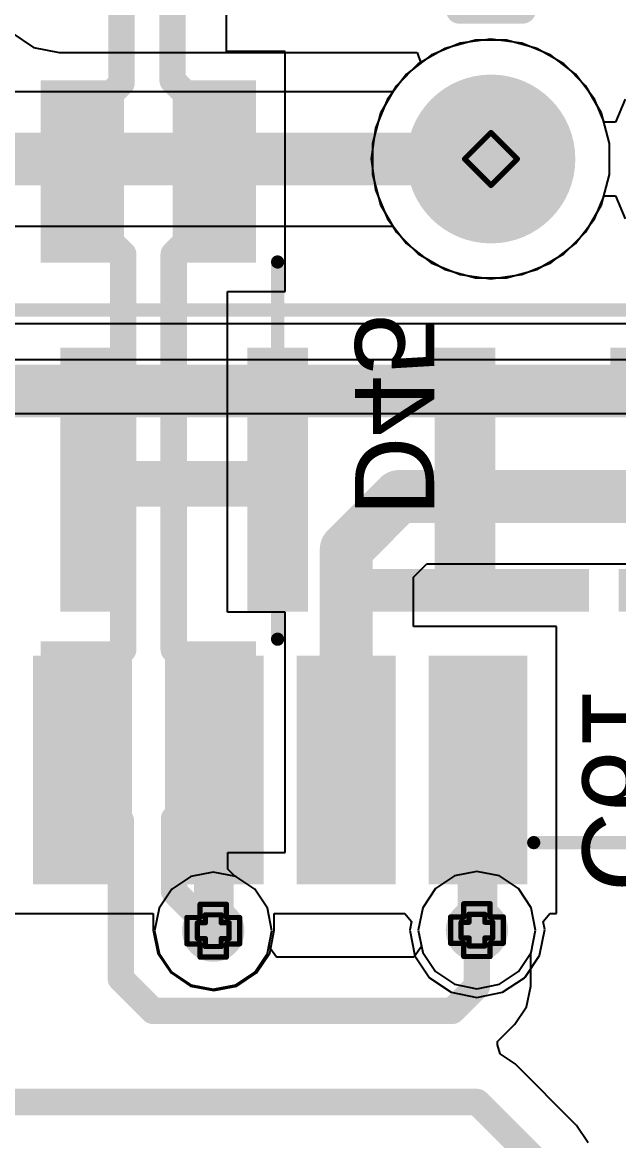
# Model space of a CAD drawing. Header units: inches. Extents: x 0 to 198, y 0 to 199.
# Drawn here: x 3.7226 to 3.9487, y 3.8758 to 4.2997 of the extents above; entities that cross this region are included whole.
import ezdxf

# ---------------------------------------------------------------- set-up
doc = ezdxf.new("R2010")
doc.units = ezdxf.units.IN
doc.header["$MEASUREMENT"] = 0
for name, color, linetype in [('Bottom Layer', 5, 'Continuous'), ('Bottom Overlay', 54, 'Continuous'), ('Bottom Paste', 16, 'Continuous'), ('Bottom Solder', 6, 'Continuous'), ('Drill Drawing', 1, 'Continuous'), ('Layer 1', 16, 'Continuous'), ('Layer 2', 76, 'Continuous'), ('Multi-Layer', 9, 'Continuous'), ('Pad Holes', 156, 'Continuous'), ('Top Layer', 1, 'Continuous'), ('Top Overlay', 2, 'Continuous'), ('Top Paste', 8, 'Continuous'), ('Top Solder', 216, 'Continuous'), ('Via Holes', 16, 'Continuous')]:
    doc.layers.add(name, color=color, linetype=linetype)
doc.styles.add('Arial', font='', dxfattribs={"height": 0.2})
doc.styles.add('Arial Black_Bold', font='', dxfattribs={"height": 0.2})
doc.styles.get('Arial').set_extended_font_data('Arial')
doc.styles.get('Arial Black_Bold').set_extended_font_data('Arial Black', bold=True)

# ---------------------------------------------------------------- blocks, each defined once
blk = doc.blocks.new('R_RJ45R08P_C000_25')
at = {"layer": 'Bottom Layer'}
h = blk.add_hatch(color=5, dxfattribs=at)
edge = h.paths.add_edge_path()
edge.add_arc((-0.17992, 0.17973), 0.03, 0, 360)
at = {"layer": 'Bottom Solder'}
h = blk.add_hatch(color=6, dxfattribs=at)
edge = h.paths.add_edge_path()
edge.add_arc((-0.17992, 0.17973), 0.032, 0, 360)
at = {"layer": 'Layer 1'}
h = blk.add_hatch(color=16, dxfattribs=at)
edge = h.paths.add_edge_path()
edge.add_arc((-0.17992, 0.17973), 0.03, 0, 360)
at = {"layer": 'Layer 2'}
h = blk.add_hatch(color=76, dxfattribs=at)
edge = h.paths.add_edge_path()
edge.add_arc((-0.17992, 0.17973), 0.03, 0, 360)
at = {"layer": 'Multi-Layer'}
h = blk.add_hatch(color=9, dxfattribs=at)
edge = h.paths.add_edge_path()
edge.add_arc((-0.17992, 0.17973), 0.03, 0, 360)
at = {"layer": 'Pad Holes'}
h = blk.add_hatch(color=7, dxfattribs=at)
edge = h.paths.add_edge_path()
edge.add_arc((-0.17992, 0.17973), 0.018, 0, 360)
at = {"layer": 'Top Layer'}
h = blk.add_hatch(color=1, dxfattribs=at)
edge = h.paths.add_edge_path()
edge.add_arc((-0.17992, 0.17973), 0.03, 0, 360)
at = {"layer": 'Top Solder'}
h = blk.add_hatch(color=216, dxfattribs=at)
edge = h.paths.add_edge_path()
edge.add_arc((-0.17992, 0.17973), 0.032, 0, 360)
at = {"layer": 'Top Overlay'}
for points in [[(0.325, 0.237, 0.005, 0.005, 0), (-0.32508, 0.237, 0.005, 0.005, 0)], [(-0.16792, 0.12344, 0.01, 0.01, 0), (-0.19192, 0.12344, 0.01, 0.01, 0)]]:
    blk.add_lwpolyline(points, format="xyseb", dxfattribs=at)
for points in [[(-0.19442, 0.12344, 0.005, 0.005, 1), (-0.18942, 0.12344, 0.005, 0.005, 1)], [(-0.17042, 0.12344, 0.005, 0.005, 1), (-0.16542, 0.12344, 0.005, 0.005, 1)]]:
    blk.add_lwpolyline(points, format="xyseb", close=True, dxfattribs=at)
blk = doc.blocks.new('B1617S_59')
at = {"layer": 'Top Layer'}
for points in [[(0.01024, 0.20472), (0.03976, 0.20472), (0.03976, 0.12598), (0.01024, 0.12598)], [(0.06024, 0.20472), (0.08976, 0.20472), (0.08976, 0.12598), (0.06024, 0.12598)], [(0.11024, 0.20472), (0.13976, 0.20472), (0.13976, 0.12598), (0.11024, 0.12598)], [(0.16024, 0.20472), (0.18976, 0.20472), (0.18976, 0.12598), (0.16024, 0.12598)]]:
    blk.add_hatch(color=1, dxfattribs=at).paths.add_polyline_path(points)
at = {"layer": 'Top Paste'}
for points in [[(0.01024, 0.20472), (0.03976, 0.20472), (0.03976, 0.12598), (0.01024, 0.12598)], [(0.06024, 0.20472), (0.08976, 0.20472), (0.08976, 0.12598), (0.06024, 0.12598)], [(0.11024, 0.20472), (0.13976, 0.20472), (0.13976, 0.12598), (0.11024, 0.12598)], [(0.16024, 0.20472), (0.18976, 0.20472), (0.18976, 0.12598), (0.16024, 0.12598)]]:
    blk.add_hatch(color=8, dxfattribs=at).paths.add_polyline_path(points)
at = {"layer": 'Top Solder'}
for points in [[(0.00624, 0.20872), (0.04376, 0.20872), (0.04376, 0.12198), (0.00624, 0.12198)], [(0.05624, 0.20872), (0.09376, 0.20872), (0.09376, 0.12198), (0.05624, 0.12198)], [(0.10624, 0.20872), (0.14376, 0.20872), (0.14376, 0.12198), (0.10624, 0.12198)], [(0.15624, 0.20872), (0.19376, 0.20872), (0.19376, 0.12198), (0.15624, 0.12198)]]:
    blk.add_hatch(color=216, dxfattribs=at).paths.add_polyline_path(points)
at = {"layer": 'Top Overlay'}
blk.add_lwpolyline([(0.19613, 0.13779, 0.005, 0.005, 0), (0.25, 0.13779, 0.005, 0.005, 0)], format="xyseb", dxfattribs=at)
blk.add_lwpolyline([(0.19488, 0.13779, 0.0025, 0.0025, 1), (0.19738, 0.13779, 0.0025, 0.0025, 1)], format="xyseb", close=True, dxfattribs=at)
blk = doc.blocks.new('SOIC_8_0_154___3_90___W______B_254')
at = {"layer": 'Bottom Layer'}
for points in [[(-0.07579, 0.08681), (-0.07579, 0.06319), (-0.13681, 0.06319), (-0.13681, 0.08681)], [(0.13681, 0.08681), (0.13681, 0.06319), (0.07579, 0.06319), (0.07579, 0.08681)], [(-0.07579, 0.03681), (-0.07579, 0.01319), (-0.13681, 0.01319), (-0.13681, 0.03681)], [(0.13681, 0.03681), (0.13681, 0.01319), (0.07579, 0.01319), (0.07579, 0.03681)], [(-0.07579, -0.01319), (-0.07579, -0.03681), (-0.13681, -0.03681), (-0.13681, -0.01319)], [(0.13681, -0.01319), (0.13681, -0.03681), (0.07579, -0.03681), (0.07579, -0.01319)], [(-0.07579, -0.06319), (-0.07579, -0.08681), (-0.13681, -0.08681), (-0.13681, -0.06319)], [(0.13681, -0.06319), (0.13681, -0.08681), (0.07579, -0.08681), (0.07579, -0.06319)]]:
    blk.add_hatch(color=5, dxfattribs=at).paths.add_polyline_path(points)
at = {"layer": 'Bottom Overlay'}
blk.add_hatch(color=54, dxfattribs=at).paths.add_polyline_path([(-0.07237, -0.087), (-0.05837, -0.087), (-0.05837, -0.064), (-0.07237, -0.064)])
at = {"layer": 'Bottom Paste'}
for points in [[(-0.07579, 0.08681), (-0.07579, 0.06319), (-0.13681, 0.06319), (-0.13681, 0.08681)], [(0.13681, 0.08681), (0.13681, 0.06319), (0.07579, 0.06319), (0.07579, 0.08681)], [(-0.07579, 0.03681), (-0.07579, 0.01319), (-0.13681, 0.01319), (-0.13681, 0.03681)], [(0.13681, 0.03681), (0.13681, 0.01319), (0.07579, 0.01319), (0.07579, 0.03681)], [(-0.07579, -0.01319), (-0.07579, -0.03681), (-0.13681, -0.03681), (-0.13681, -0.01319)], [(0.13681, -0.01319), (0.13681, -0.03681), (0.07579, -0.03681), (0.07579, -0.01319)], [(-0.07579, -0.06319), (-0.07579, -0.08681), (-0.13681, -0.08681), (-0.13681, -0.06319)], [(0.13681, -0.06319), (0.13681, -0.08681), (0.07579, -0.08681), (0.07579, -0.06319)]]:
    blk.add_hatch(color=16, dxfattribs=at).paths.add_polyline_path(points)
at = {"layer": 'Bottom Solder'}
for points in [[(-0.07179, 0.09081), (-0.07179, 0.05919), (-0.14081, 0.05919), (-0.14081, 0.09081)], [(0.14081, 0.09081), (0.14081, 0.05919), (0.07179, 0.05919), (0.07179, 0.09081)], [(-0.07179, 0.04081), (-0.07179, 0.00919), (-0.14081, 0.00919), (-0.14081, 0.04081)], [(0.14081, 0.04081), (0.14081, 0.00919), (0.07179, 0.00919), (0.07179, 0.04081)], [(-0.07179, -0.00919), (-0.07179, -0.04081), (-0.14081, -0.04081), (-0.14081, -0.00919)], [(0.14081, -0.00919), (0.14081, -0.04081), (0.07179, -0.04081), (0.07179, -0.00919)], [(-0.07179, -0.05919), (-0.07179, -0.09081), (-0.14081, -0.09081), (-0.14081, -0.05919)], [(0.14081, -0.05919), (0.14081, -0.09081), (0.07179, -0.09081), (0.07179, -0.05919)]]:
    blk.add_hatch(color=6, dxfattribs=at).paths.add_polyline_path(points)
at = {"layer": 'Bottom Overlay'}
for points in [[(0.071, 0.099, 0.005, 0.005, 0), (-0.072, 0.099, 0.005, 0.005, 0)], [(-0.14937, -0.081, 0.005, 0.005, 0), (-0.14937, -0.071, 0.005, 0.005, 0)], [(-0.14437, -0.076, 0.005, 0.005, 0), (-0.14937, -0.071, 0.005, 0.005, 0)], [(-0.14937, -0.081, 0.005, 0.005, 0), (-0.14437, -0.076, 0.005, 0.005, 0)], [(0.071, -0.099, 0.005, 0.005, 0), (-0.072, -0.099, 0.005, 0.005, 0)]]:
    blk.add_lwpolyline(points, format="xyseb", dxfattribs=at)
for points in [[(-0.07325, 0.099, 0.0025, 0.0025, 1), (-0.07075, 0.099, 0.0025, 0.0025, 1)], [(0.06975, 0.099, 0.0025, 0.0025, 1), (0.07225, 0.099, 0.0025, 0.0025, 1)], [(-0.15062, -0.071, 0.0025, 0.0025, 1), (-0.14812, -0.071, 0.0025, 0.0025, 1)], [(-0.15062, -0.071, 0.0025, 0.0025, 1), (-0.14812, -0.071, 0.0025, 0.0025, 1)], [(-0.14562, -0.076, 0.0025, 0.0025, 1), (-0.14312, -0.076, 0.0025, 0.0025, 1)], [(-0.14562, -0.076, 0.0025, 0.0025, 1), (-0.14312, -0.076, 0.0025, 0.0025, 1)], [(-0.15062, -0.081, 0.0025, 0.0025, 1), (-0.14812, -0.081, 0.0025, 0.0025, 1)], [(-0.15062, -0.081, 0.0025, 0.0025, 1), (-0.14812, -0.081, 0.0025, 0.0025, 1)], [(-0.07325, -0.099, 0.0025, 0.0025, 1), (-0.07075, -0.099, 0.0025, 0.0025, 1)], [(0.06975, -0.099, 0.0025, 0.0025, 1), (0.07225, -0.099, 0.0025, 0.0025, 1)]]:
    blk.add_lwpolyline(points, format="xyseb", close=True, dxfattribs=at)

msp = doc.modelspace()

# ---------------------------------------------------------------- hatches: boundary and pattern name
at = {"layer": 'Bottom Layer'}
h = msp.add_hatch(color=5, dxfattribs=at)
edge = h.paths.add_edge_path()
edge.add_arc((3.795, 3.9554), 0.01181, 0, 360)
h = msp.add_hatch(color=5, dxfattribs=at)
edge = h.paths.add_edge_path()
edge.add_arc((3.895, 3.95561), 0.01181, 0, 360)
at = {"layer": 'Layer 1'}
h = msp.add_hatch(color=16, dxfattribs=at)
edge = h.paths.add_edge_path()
edge.add_arc((3.795, 3.9554), 0.01181, 0, 360)
h = msp.add_hatch(color=16, dxfattribs=at)
edge = h.paths.add_edge_path()
edge.add_arc((3.895, 3.95561), 0.01181, 0, 360)
at = {"layer": 'Layer 2'}
h = msp.add_hatch(color=76, dxfattribs=at)
edge = h.paths.add_edge_path()
edge.add_arc((3.795, 3.9554), 0.01181, 0, 360)
h = msp.add_hatch(color=76, dxfattribs=at)
edge = h.paths.add_edge_path()
edge.add_arc((3.895, 3.95561), 0.01181, 0, 360)
at = {"layer": 'Top Layer'}
h = msp.add_hatch(color=1, dxfattribs=at)
edge = h.paths.add_edge_path()
edge.add_arc((3.795, 3.9554), 0.01181, 0, 360)
h = msp.add_hatch(color=1, dxfattribs=at)
edge = h.paths.add_edge_path()
edge.add_arc((3.895, 3.95561), 0.01181, 0, 360)
at = {"layer": 'Via Holes'}
h = msp.add_hatch(color=7, dxfattribs=at)
edge = h.paths.add_edge_path()
edge.add_arc((3.795, 3.9554), 0.00591, 0, 360)
h = msp.add_hatch(color=7, dxfattribs=at)
edge = h.paths.add_edge_path()
edge.add_arc((3.895, 3.95561), 0.00591, 0, 360)

# ---------------------------------------------------------------- linework, layer by layer
at = {"layer": 'Bottom Layer'}
for p, q in [((3.79998, 4.2887), (3.79998, 4.33115)), ((3.88858, 4.29178), (3.87763, 4.28724)), ((3.90033, 4.29333), (3.88858, 4.29178)), ((3.91207, 4.29178), (3.90033, 4.29333)), ((3.92302, 4.28724), (3.91207, 4.29178)), ((3.82221, 4.2887), (3.79998, 4.2887)), ((3.82221, 4.19768), (3.82221, 4.2887)), ((3.87763, 4.28724), (3.86823, 4.28003)), ((3.93242, 4.28003), (3.92302, 4.28724)), ((3.86823, 4.28003), (3.86102, 4.27063)), ((3.93963, 4.27063), (3.93242, 4.28003)), ((3.86102, 4.27063), (3.85648, 4.25968)), ((3.94324, 4.26192), (3.93963, 4.27063)), ((3.95118, 4.27063), (3.94757, 4.26192)), ((3.94757, 4.26192), (3.94324, 4.26192)), ((3.85648, 4.25968), (3.85494, 4.24794)), ((3.85494, 4.24794), (3.85648, 4.23619)), ((3.85648, 4.23619), (3.86102, 4.22524)), ((3.93963, 4.22524), (3.94324, 4.23395)), ((3.94324, 4.23395), (3.94757, 4.23395)), ((3.94757, 4.23395), (3.95118, 4.22524)), ((3.86102, 4.22524), (3.86823, 4.21584)), ((3.93242, 4.21584), (3.93963, 4.22524)), ((3.86823, 4.21584), (3.87763, 4.20863)), ((3.92302, 4.20863), (3.93242, 4.21584)), ((3.87763, 4.20863), (3.88858, 4.2041)), ((3.91207, 4.2041), (3.92302, 4.20863)), ((3.88858, 4.2041), (3.90033, 4.20255)), ((3.90033, 4.20255), (3.91207, 4.2041)), ((3.80038, 4.0761), (3.80038, 4.19768)), ((3.80038, 4.19768), (3.82221, 4.19768)), ((3.82221, 4.0761), (3.80038, 4.0761)), ((3.82221, 3.98508), (3.82221, 4.0761)), ((3.80052, 3.97872), (3.80052, 3.98508)), ((3.80052, 3.98508), (3.82221, 3.98508)), ((3.80324, 3.976), (3.80052, 3.97872)), ((3.895, 3.97784), (3.88649, 3.97615)), ((3.90351, 3.97615), (3.895, 3.97784)), ((3.80351, 3.97595), (3.80324, 3.976)), ((3.81072, 3.97113), (3.80351, 3.97595)), ((3.88649, 3.97615), (3.87928, 3.97133)), ((3.91072, 3.97133), (3.90351, 3.97615)), ((3.81555, 3.96391), (3.81072, 3.97113)), ((3.87928, 3.97133), (3.87445, 3.96412)), ((3.91555, 3.96412), (3.91072, 3.97133)), ((3.81724, 3.9554), (3.81555, 3.96391)), ((3.87445, 3.96412), (3.87276, 3.95561)), ((3.91724, 3.95561), (3.91555, 3.96412)), ((3.81604, 3.94939), (3.81724, 3.9554)), ((3.87276, 3.95561), (3.874, 3.94939)), ((3.91555, 3.9471), (3.91724, 3.95561)), ((3.81899, 3.94539), (3.81604, 3.94939)), ((3.874, 3.94939), (3.87122, 3.94549)), ((3.91539, 3.94687), (3.91555, 3.9471)), ((3.91539, 3.93439), (3.91539, 3.94687)), ((3.87103, 3.94539), (3.81899, 3.94539)), ((3.87122, 3.94549), (3.87103, 3.94539)), ((3.91384, 3.92659), (3.91539, 3.93439)), ((3.91539, 3.93439), (3.91539, 3.93439)), ((3.90942, 3.91997), (3.91384, 3.92659)), ((3.90283, 3.91338), (3.90942, 3.91997)), ((3.90283, 3.91214), (3.90283, 3.91338)), ((3.90378, 3.90867), (3.90283, 3.91214)), ((3.90947, 3.90487), (3.90378, 3.90867)), ((3.93279, 3.88155), (3.90947, 3.90487)), ((3.93721, 3.87494), (3.93279, 3.88155))]:
    msp.add_line(p, q, dxfattribs=at)
for points in [[(3.7602, 4.27668, 0.01, 0.01, 0), (3.7602, 4.34719, 0.01, 0.01, 0)], [(3.77959, 4.2777, 0.01, 0.01, 0), (3.77959, 4.3396, 0.01, 0.01, 0)], [(3.7454, 4.26189, 0.01, 0.01, 0), (3.7602, 4.27668, 0.01, 0.01, 0)], [(3.77959, 4.2777, 0.01, 0.01, 0), (3.7954, 4.26189, 0.01, 0.01, 0)], [(3.7454, 4.22449, 0.01, 0.01, 0), (3.7454, 4.26189, 0.01, 0.01, 0)], [(3.7954, 4.22449, 0.01, 0.01, 0), (3.7954, 4.26189, 0.01, 0.01, 0)], [(3.7954, 4.24319, 0.01, 0.01, 0), (3.7954, 4.26189, 0.01, 0.01, 0)], [(3.90032, 4.24794, 0.01, 0.01, 0), (3.90033, 4.24793, 0.01, 0.01, 0)], [(3.7454, 4.22449, 0.01, 0.01, 0), (3.75221, 4.21768, 0.01, 0.01, 0)], [(3.78859, 4.21768, 0.01, 0.01, 0), (3.7954, 4.22449, 0.01, 0.01, 0)], [(3.75221, 4.21768, 0.01, 0.01, 0), (3.75501, 4.21768, 0.01, 0.01, 0)], [(3.75501, 4.21768, 0.01, 0.01, 0), (3.76086, 4.21182, 0.01, 0.01, 0)], [(3.77999, 4.21182, 0.01, 0.01, 0), (3.78585, 4.21768, 0.01, 0.01, 0)], [(3.78585, 4.21768, 0.01, 0.01, 0), (3.78859, 4.21768, 0.01, 0.01, 0)], [(3.76086, 4.06196, 0.01, 0.01, 0), (3.76086, 4.21182, 0.01, 0.01, 0)], [(3.77999, 4.06196, 0.01, 0.01, 0), (3.77999, 4.21182, 0.01, 0.01, 0)], [(3.75501, 4.0561, 0.01, 0.01, 0), (3.76086, 4.06196, 0.01, 0.01, 0)], [(3.77999, 4.06196, 0.01, 0.01, 0), (3.78585, 4.0561, 0.01, 0.01, 0)], [(3.7454, 4.04929, 0.01, 0.01, 0), (3.75221, 4.0561, 0.01, 0.01, 0)], [(3.75221, 4.0561, 0.01, 0.01, 0), (3.75501, 4.0561, 0.01, 0.01, 0)], [(3.78585, 4.0561, 0.01, 0.01, 0), (3.78859, 4.0561, 0.01, 0.01, 0)], [(3.78859, 4.0561, 0.01, 0.01, 0), (3.7954, 4.04929, 0.01, 0.01, 0)], [(3.7454, 4.04929, 0.01, 0.01, 0), (3.75221, 4.04248, 0.01, 0.01, 0)], [(3.7954, 4.01189, 0.01, 0.01, 0), (3.7954, 4.04929, 0.01, 0.01, 0)], [(3.75221, 4.00483, 0.01, 0.01, 0), (3.75221, 4.04248, 0.01, 0.01, 0)], [(3.78859, 4.00508, 0.01, 0.01, 0), (3.7954, 4.01189, 0.01, 0.01, 0)], [(3.75221, 4.00483, 0.01, 0.01, 0), (3.75996, 3.99709, 0.01, 0.01, 0)], [(3.78013, 3.99785, 0.01, 0.01, 0), (3.78735, 4.00508, 0.01, 0.01, 0)], [(3.78735, 4.00508, 0.01, 0.01, 0), (3.78859, 4.00508, 0.01, 0.01, 0)], [(3.75996, 3.93716, 0.01, 0.01, 0), (3.75996, 3.99709, 0.01, 0.01, 0)], [(3.78013, 3.97027, 0.01, 0.01, 0), (3.78013, 3.99785, 0.01, 0.01, 0)], [(3.78013, 3.97027, 0.01, 0.01, 0), (3.795, 3.9554, 0.01, 0.01, 0)], [(3.895, 3.93439, 0.01, 0.01, 0), (3.895, 3.95561, 0.01, 0.01, 0)], [(3.75996, 3.93716, 0.01, 0.01, 0), (3.77212, 3.925, 0.01, 0.01, 0)], [(3.88561, 3.925, 0.01, 0.01, 0), (3.895, 3.93439, 0.01, 0.01, 0)], [(3.77212, 3.925, 0.01, 0.01, 0), (3.88561, 3.925, 0.01, 0.01, 0)], [(3.69445, 3.89045, 0.01, 0.01, 0), (3.89505, 3.89045, 0.01, 0.01, 0)], [(3.89505, 3.89045, 0.01, 0.01, 0), (3.91837, 3.86713, 0.01, 0.01, 0)]]:
    msp.add_lwpolyline(points, format="xyseb", dxfattribs=at)
for points in [[(3.7577, 4.27668, 0.005, 0.005, 1), (3.7627, 4.27668, 0.005, 0.005, 1)], [(3.7577, 4.27668, 0.005, 0.005, 1), (3.7627, 4.27668, 0.005, 0.005, 1)], [(3.77709, 4.2777, 0.005, 0.005, 1), (3.78209, 4.2777, 0.005, 0.005, 1)], [(3.77709, 4.2777, 0.005, 0.005, 1), (3.78209, 4.2777, 0.005, 0.005, 1)], [(3.7429, 4.26189, 0.005, 0.005, 1), (3.7479, 4.26189, 0.005, 0.005, 1)], [(3.7429, 4.26189, 0.005, 0.005, 1), (3.7479, 4.26189, 0.005, 0.005, 1)], [(3.7929, 4.26189, 0.005, 0.005, 1), (3.7979, 4.26189, 0.005, 0.005, 1)], [(3.7929, 4.26189, 0.005, 0.005, 1), (3.7979, 4.26189, 0.005, 0.005, 1)], [(3.7929, 4.26189, 0.005, 0.005, 1), (3.7979, 4.26189, 0.005, 0.005, 1)], [(3.89782, 4.24794, 0.005, 0.005, 1), (3.90282, 4.24794, 0.005, 0.005, 1)], [(3.89783, 4.24793, 0.005, 0.005, 1), (3.90283, 4.24793, 0.005, 0.005, 1)], [(3.7929, 4.24319, 0.005, 0.005, 1), (3.7979, 4.24319, 0.005, 0.005, 1)], [(3.7429, 4.22449, 0.005, 0.005, 1), (3.7479, 4.22449, 0.005, 0.005, 1)], [(3.7429, 4.22449, 0.005, 0.005, 1), (3.7479, 4.22449, 0.005, 0.005, 1)], [(3.7929, 4.22449, 0.005, 0.005, 1), (3.7979, 4.22449, 0.005, 0.005, 1)], [(3.7929, 4.22449, 0.005, 0.005, 1), (3.7979, 4.22449, 0.005, 0.005, 1)], [(3.74971, 4.21768, 0.005, 0.005, 1), (3.75471, 4.21768, 0.005, 0.005, 1)], [(3.74971, 4.21768, 0.005, 0.005, 1), (3.75471, 4.21768, 0.005, 0.005, 1)], [(3.75251, 4.21768, 0.005, 0.005, 1), (3.75751, 4.21768, 0.005, 0.005, 1)], [(3.75251, 4.21768, 0.005, 0.005, 1), (3.75751, 4.21768, 0.005, 0.005, 1)], [(3.78335, 4.21768, 0.005, 0.005, 1), (3.78835, 4.21768, 0.005, 0.005, 1)], [(3.78335, 4.21768, 0.005, 0.005, 1), (3.78835, 4.21768, 0.005, 0.005, 1)], [(3.78609, 4.21768, 0.005, 0.005, 1), (3.79109, 4.21768, 0.005, 0.005, 1)], [(3.78609, 4.21768, 0.005, 0.005, 1), (3.79109, 4.21768, 0.005, 0.005, 1)], [(3.75836, 4.21182, 0.005, 0.005, 1), (3.76336, 4.21182, 0.005, 0.005, 1)], [(3.75836, 4.21182, 0.005, 0.005, 1), (3.76336, 4.21182, 0.005, 0.005, 1)], [(3.77749, 4.21182, 0.005, 0.005, 1), (3.78249, 4.21182, 0.005, 0.005, 1)], [(3.77749, 4.21182, 0.005, 0.005, 1), (3.78249, 4.21182, 0.005, 0.005, 1)], [(3.75836, 4.06196, 0.005, 0.005, 1), (3.76336, 4.06196, 0.005, 0.005, 1)], [(3.75836, 4.06196, 0.005, 0.005, 1), (3.76336, 4.06196, 0.005, 0.005, 1)], [(3.77749, 4.06196, 0.005, 0.005, 1), (3.78249, 4.06196, 0.005, 0.005, 1)], [(3.77749, 4.06196, 0.005, 0.005, 1), (3.78249, 4.06196, 0.005, 0.005, 1)], [(3.74971, 4.0561, 0.005, 0.005, 1), (3.75471, 4.0561, 0.005, 0.005, 1)], [(3.74971, 4.0561, 0.005, 0.005, 1), (3.75471, 4.0561, 0.005, 0.005, 1)], [(3.75251, 4.0561, 0.005, 0.005, 1), (3.75751, 4.0561, 0.005, 0.005, 1)], [(3.75251, 4.0561, 0.005, 0.005, 1), (3.75751, 4.0561, 0.005, 0.005, 1)], [(3.78335, 4.0561, 0.005, 0.005, 1), (3.78835, 4.0561, 0.005, 0.005, 1)], [(3.78335, 4.0561, 0.005, 0.005, 1), (3.78835, 4.0561, 0.005, 0.005, 1)], [(3.78609, 4.0561, 0.005, 0.005, 1), (3.79109, 4.0561, 0.005, 0.005, 1)], [(3.78609, 4.0561, 0.005, 0.005, 1), (3.79109, 4.0561, 0.005, 0.005, 1)], [(3.7429, 4.04929, 0.005, 0.005, 1), (3.7479, 4.04929, 0.005, 0.005, 1)], [(3.7429, 4.04929, 0.005, 0.005, 1), (3.7479, 4.04929, 0.005, 0.005, 1)], [(3.7929, 4.04929, 0.005, 0.005, 1), (3.7979, 4.04929, 0.005, 0.005, 1)], [(3.7929, 4.04929, 0.005, 0.005, 1), (3.7979, 4.04929, 0.005, 0.005, 1)], [(3.74971, 4.04248, 0.005, 0.005, 1), (3.75471, 4.04248, 0.005, 0.005, 1)], [(3.74971, 4.04248, 0.005, 0.005, 1), (3.75471, 4.04248, 0.005, 0.005, 1)], [(3.7929, 4.01189, 0.005, 0.005, 1), (3.7979, 4.01189, 0.005, 0.005, 1)], [(3.7929, 4.01189, 0.005, 0.005, 1), (3.7979, 4.01189, 0.005, 0.005, 1)], [(3.74971, 4.00483, 0.005, 0.005, 1), (3.75471, 4.00483, 0.005, 0.005, 1)], [(3.74971, 4.00483, 0.005, 0.005, 1), (3.75471, 4.00483, 0.005, 0.005, 1)], [(3.78485, 4.00508, 0.005, 0.005, 1), (3.78985, 4.00508, 0.005, 0.005, 1)], [(3.78485, 4.00508, 0.005, 0.005, 1), (3.78985, 4.00508, 0.005, 0.005, 1)], [(3.78609, 4.00508, 0.005, 0.005, 1), (3.79109, 4.00508, 0.005, 0.005, 1)], [(3.78609, 4.00508, 0.005, 0.005, 1), (3.79109, 4.00508, 0.005, 0.005, 1)], [(3.75746, 3.99709, 0.005, 0.005, 1), (3.76246, 3.99709, 0.005, 0.005, 1)], [(3.75746, 3.99709, 0.005, 0.005, 1), (3.76246, 3.99709, 0.005, 0.005, 1)], [(3.77763, 3.99785, 0.005, 0.005, 1), (3.78263, 3.99785, 0.005, 0.005, 1)], [(3.77763, 3.99785, 0.005, 0.005, 1), (3.78263, 3.99785, 0.005, 0.005, 1)], [(3.77763, 3.97027, 0.005, 0.005, 1), (3.78263, 3.97027, 0.005, 0.005, 1)], [(3.77763, 3.97027, 0.005, 0.005, 1), (3.78263, 3.97027, 0.005, 0.005, 1)], [(3.7925, 3.9554, 0.005, 0.005, 1), (3.7975, 3.9554, 0.005, 0.005, 1)], [(3.8925, 3.95561, 0.005, 0.005, 1), (3.8975, 3.95561, 0.005, 0.005, 1)], [(3.75746, 3.93716, 0.005, 0.005, 1), (3.76246, 3.93716, 0.005, 0.005, 1)], [(3.75746, 3.93716, 0.005, 0.005, 1), (3.76246, 3.93716, 0.005, 0.005, 1)], [(3.8925, 3.93439, 0.005, 0.005, 1), (3.8975, 3.93439, 0.005, 0.005, 1)], [(3.8925, 3.93439, 0.005, 0.005, 1), (3.8975, 3.93439, 0.005, 0.005, 1)], [(3.76962, 3.925, 0.005, 0.005, 1), (3.77462, 3.925, 0.005, 0.005, 1)], [(3.76962, 3.925, 0.005, 0.005, 1), (3.77462, 3.925, 0.005, 0.005, 1)], [(3.88311, 3.925, 0.005, 0.005, 1), (3.88811, 3.925, 0.005, 0.005, 1)], [(3.88311, 3.925, 0.005, 0.005, 1), (3.88811, 3.925, 0.005, 0.005, 1)], [(3.89255, 3.89045, 0.005, 0.005, 1), (3.89755, 3.89045, 0.005, 0.005, 1)], [(3.89255, 3.89045, 0.005, 0.005, 1), (3.89755, 3.89045, 0.005, 0.005, 1)]]:
    msp.add_lwpolyline(points, format="xyseb", close=True, dxfattribs=at)
at = {"layer": 'Drill Drawing'}
for points in [[(3.89032, 4.24794, 0.002, 0.002, 0), (3.90032, 4.25794, 0.002, 0.002, 0)], [(3.90032, 4.25794, 0.002, 0.002, 0), (3.91032, 4.24794, 0.002, 0.002, 0)], [(3.89032, 4.24794, 0.002, 0.002, 0), (3.90032, 4.23794, 0.002, 0.002, 0)], [(3.90032, 4.23794, 0.002, 0.002, 0), (3.91032, 4.24794, 0.002, 0.002, 0)], [(3.79, 3.9604, 0.002, 0.002, 0), (3.79, 3.9654, 0.002, 0.002, 0)], [(3.79, 3.9654, 0.002, 0.002, 0), (3.8, 3.9654, 0.002, 0.002, 0)], [(3.8, 3.9604, 0.002, 0.002, 0), (3.8, 3.9654, 0.002, 0.002, 0)], [(3.89, 3.96061, 0.002, 0.002, 0), (3.89, 3.96561, 0.002, 0.002, 0)], [(3.89, 3.96561, 0.002, 0.002, 0), (3.9, 3.96561, 0.002, 0.002, 0)], [(3.9, 3.96061, 0.002, 0.002, 0), (3.9, 3.96561, 0.002, 0.002, 0)], [(3.785, 3.9504, 0.002, 0.002, 0), (3.785, 3.9604, 0.002, 0.002, 0)], [(3.785, 3.9604, 0.002, 0.002, 0), (3.79, 3.9604, 0.002, 0.002, 0)], [(3.789, 3.9524, 0.002, 0.002, 0), (3.789, 3.9584, 0.002, 0.002, 0)], [(3.789, 3.9584, 0.002, 0.002, 0), (3.792, 3.9584, 0.002, 0.002, 0)], [(3.792, 3.9584, 0.002, 0.002, 0), (3.792, 3.9614, 0.002, 0.002, 0)], [(3.792, 3.9614, 0.002, 0.002, 0), (3.798, 3.9614, 0.002, 0.002, 0)], [(3.798, 3.9584, 0.002, 0.002, 0), (3.798, 3.9614, 0.002, 0.002, 0)], [(3.798, 3.9584, 0.002, 0.002, 0), (3.801, 3.9584, 0.002, 0.002, 0)], [(3.8, 3.9604, 0.002, 0.002, 0), (3.805, 3.9604, 0.002, 0.002, 0)], [(3.801, 3.9524, 0.002, 0.002, 0), (3.801, 3.9584, 0.002, 0.002, 0)], [(3.805, 3.9504, 0.002, 0.002, 0), (3.805, 3.9604, 0.002, 0.002, 0)], [(3.885, 3.95061, 0.002, 0.002, 0), (3.885, 3.96061, 0.002, 0.002, 0)], [(3.885, 3.96061, 0.002, 0.002, 0), (3.89, 3.96061, 0.002, 0.002, 0)], [(3.889, 3.95261, 0.002, 0.002, 0), (3.889, 3.95861, 0.002, 0.002, 0)], [(3.889, 3.95861, 0.002, 0.002, 0), (3.892, 3.95861, 0.002, 0.002, 0)], [(3.892, 3.95861, 0.002, 0.002, 0), (3.892, 3.96161, 0.002, 0.002, 0)], [(3.892, 3.96161, 0.002, 0.002, 0), (3.898, 3.96161, 0.002, 0.002, 0)], [(3.898, 3.95861, 0.002, 0.002, 0), (3.898, 3.96161, 0.002, 0.002, 0)], [(3.898, 3.95861, 0.002, 0.002, 0), (3.901, 3.95861, 0.002, 0.002, 0)], [(3.9, 3.96061, 0.002, 0.002, 0), (3.905, 3.96061, 0.002, 0.002, 0)], [(3.901, 3.95261, 0.002, 0.002, 0), (3.901, 3.95861, 0.002, 0.002, 0)], [(3.905, 3.95061, 0.002, 0.002, 0), (3.905, 3.96061, 0.002, 0.002, 0)], [(3.785, 3.9504, 0.002, 0.002, 0), (3.79, 3.9504, 0.002, 0.002, 0)], [(3.789, 3.9524, 0.002, 0.002, 0), (3.792, 3.9524, 0.002, 0.002, 0)], [(3.79, 3.9454, 0.002, 0.002, 0), (3.79, 3.9504, 0.002, 0.002, 0)], [(3.792, 3.9494, 0.002, 0.002, 0), (3.792, 3.9524, 0.002, 0.002, 0)], [(3.798, 3.9524, 0.002, 0.002, 0), (3.801, 3.9524, 0.002, 0.002, 0)], [(3.798, 3.9494, 0.002, 0.002, 0), (3.798, 3.9524, 0.002, 0.002, 0)], [(3.8, 3.9504, 0.002, 0.002, 0), (3.805, 3.9504, 0.002, 0.002, 0)], [(3.8, 3.9454, 0.002, 0.002, 0), (3.8, 3.9504, 0.002, 0.002, 0)], [(3.885, 3.95061, 0.002, 0.002, 0), (3.89, 3.95061, 0.002, 0.002, 0)], [(3.889, 3.95261, 0.002, 0.002, 0), (3.892, 3.95261, 0.002, 0.002, 0)], [(3.89, 3.94561, 0.002, 0.002, 0), (3.89, 3.95061, 0.002, 0.002, 0)], [(3.892, 3.94961, 0.002, 0.002, 0), (3.892, 3.95261, 0.002, 0.002, 0)], [(3.898, 3.95261, 0.002, 0.002, 0), (3.901, 3.95261, 0.002, 0.002, 0)], [(3.898, 3.94961, 0.002, 0.002, 0), (3.898, 3.95261, 0.002, 0.002, 0)], [(3.9, 3.95061, 0.002, 0.002, 0), (3.905, 3.95061, 0.002, 0.002, 0)], [(3.9, 3.94561, 0.002, 0.002, 0), (3.9, 3.95061, 0.002, 0.002, 0)], [(3.792, 3.9494, 0.002, 0.002, 0), (3.798, 3.9494, 0.002, 0.002, 0)], [(3.892, 3.94961, 0.002, 0.002, 0), (3.898, 3.94961, 0.002, 0.002, 0)], [(3.79, 3.9454, 0.002, 0.002, 0), (3.8, 3.9454, 0.002, 0.002, 0)], [(3.89, 3.94561, 0.002, 0.002, 0), (3.9, 3.94561, 0.002, 0.002, 0)]]:
    msp.add_lwpolyline(points, format="xyseb", dxfattribs=at)
for points in [[(3.89982, 4.25794, 0.001, 0.001, 1), (3.90082, 4.25794, 0.001, 0.001, 1)], [(3.89982, 4.25794, 0.001, 0.001, 1), (3.90082, 4.25794, 0.001, 0.001, 1)], [(3.88982, 4.24794, 0.001, 0.001, 1), (3.89082, 4.24794, 0.001, 0.001, 1)], [(3.88982, 4.24794, 0.001, 0.001, 1), (3.89082, 4.24794, 0.001, 0.001, 1)], [(3.90982, 4.24794, 0.001, 0.001, 1), (3.91082, 4.24794, 0.001, 0.001, 1)], [(3.90982, 4.24794, 0.001, 0.001, 1), (3.91082, 4.24794, 0.001, 0.001, 1)], [(3.89982, 4.23794, 0.001, 0.001, 1), (3.90082, 4.23794, 0.001, 0.001, 1)], [(3.89982, 4.23794, 0.001, 0.001, 1), (3.90082, 4.23794, 0.001, 0.001, 1)], [(3.7895, 3.9654, 0.001, 0.001, 1), (3.7905, 3.9654, 0.001, 0.001, 1)], [(3.7895, 3.9654, 0.001, 0.001, 1), (3.7905, 3.9654, 0.001, 0.001, 1)], [(3.7995, 3.9654, 0.001, 0.001, 1), (3.8005, 3.9654, 0.001, 0.001, 1)], [(3.7995, 3.9654, 0.001, 0.001, 1), (3.8005, 3.9654, 0.001, 0.001, 1)], [(3.8895, 3.96561, 0.001, 0.001, 1), (3.8905, 3.96561, 0.001, 0.001, 1)], [(3.8895, 3.96561, 0.001, 0.001, 1), (3.8905, 3.96561, 0.001, 0.001, 1)], [(3.8995, 3.96561, 0.001, 0.001, 1), (3.9005, 3.96561, 0.001, 0.001, 1)], [(3.8995, 3.96561, 0.001, 0.001, 1), (3.9005, 3.96561, 0.001, 0.001, 1)], [(3.7845, 3.9604, 0.001, 0.001, 1), (3.7855, 3.9604, 0.001, 0.001, 1)], [(3.7845, 3.9604, 0.001, 0.001, 1), (3.7855, 3.9604, 0.001, 0.001, 1)], [(3.7885, 3.9584, 0.001, 0.001, 1), (3.7895, 3.9584, 0.001, 0.001, 1)], [(3.7885, 3.9584, 0.001, 0.001, 1), (3.7895, 3.9584, 0.001, 0.001, 1)], [(3.7895, 3.9604, 0.001, 0.001, 1), (3.7905, 3.9604, 0.001, 0.001, 1)], [(3.7895, 3.9604, 0.001, 0.001, 1), (3.7905, 3.9604, 0.001, 0.001, 1)], [(3.7915, 3.9614, 0.001, 0.001, 1), (3.7925, 3.9614, 0.001, 0.001, 1)], [(3.7915, 3.9614, 0.001, 0.001, 1), (3.7925, 3.9614, 0.001, 0.001, 1)], [(3.7915, 3.9584, 0.001, 0.001, 1), (3.7925, 3.9584, 0.001, 0.001, 1)], [(3.7915, 3.9584, 0.001, 0.001, 1), (3.7925, 3.9584, 0.001, 0.001, 1)], [(3.7975, 3.9614, 0.001, 0.001, 1), (3.7985, 3.9614, 0.001, 0.001, 1)], [(3.7975, 3.9614, 0.001, 0.001, 1), (3.7985, 3.9614, 0.001, 0.001, 1)], [(3.7975, 3.9584, 0.001, 0.001, 1), (3.7985, 3.9584, 0.001, 0.001, 1)], [(3.7975, 3.9584, 0.001, 0.001, 1), (3.7985, 3.9584, 0.001, 0.001, 1)], [(3.7995, 3.9604, 0.001, 0.001, 1), (3.8005, 3.9604, 0.001, 0.001, 1)], [(3.7995, 3.9604, 0.001, 0.001, 1), (3.8005, 3.9604, 0.001, 0.001, 1)], [(3.8005, 3.9584, 0.001, 0.001, 1), (3.8015, 3.9584, 0.001, 0.001, 1)], [(3.8005, 3.9584, 0.001, 0.001, 1), (3.8015, 3.9584, 0.001, 0.001, 1)], [(3.8045, 3.9604, 0.001, 0.001, 1), (3.8055, 3.9604, 0.001, 0.001, 1)], [(3.8045, 3.9604, 0.001, 0.001, 1), (3.8055, 3.9604, 0.001, 0.001, 1)], [(3.8845, 3.96061, 0.001, 0.001, 1), (3.8855, 3.96061, 0.001, 0.001, 1)], [(3.8845, 3.96061, 0.001, 0.001, 1), (3.8855, 3.96061, 0.001, 0.001, 1)], [(3.8885, 3.95861, 0.001, 0.001, 1), (3.8895, 3.95861, 0.001, 0.001, 1)], [(3.8885, 3.95861, 0.001, 0.001, 1), (3.8895, 3.95861, 0.001, 0.001, 1)], [(3.8895, 3.96061, 0.001, 0.001, 1), (3.8905, 3.96061, 0.001, 0.001, 1)], [(3.8895, 3.96061, 0.001, 0.001, 1), (3.8905, 3.96061, 0.001, 0.001, 1)], [(3.8915, 3.96161, 0.001, 0.001, 1), (3.8925, 3.96161, 0.001, 0.001, 1)], [(3.8915, 3.96161, 0.001, 0.001, 1), (3.8925, 3.96161, 0.001, 0.001, 1)], [(3.8915, 3.95861, 0.001, 0.001, 1), (3.8925, 3.95861, 0.001, 0.001, 1)], [(3.8915, 3.95861, 0.001, 0.001, 1), (3.8925, 3.95861, 0.001, 0.001, 1)], [(3.8975, 3.96161, 0.001, 0.001, 1), (3.8985, 3.96161, 0.001, 0.001, 1)], [(3.8975, 3.96161, 0.001, 0.001, 1), (3.8985, 3.96161, 0.001, 0.001, 1)], [(3.8975, 3.95861, 0.001, 0.001, 1), (3.8985, 3.95861, 0.001, 0.001, 1)], [(3.8975, 3.95861, 0.001, 0.001, 1), (3.8985, 3.95861, 0.001, 0.001, 1)], [(3.8995, 3.96061, 0.001, 0.001, 1), (3.9005, 3.96061, 0.001, 0.001, 1)], [(3.8995, 3.96061, 0.001, 0.001, 1), (3.9005, 3.96061, 0.001, 0.001, 1)], [(3.9005, 3.95861, 0.001, 0.001, 1), (3.9015, 3.95861, 0.001, 0.001, 1)], [(3.9005, 3.95861, 0.001, 0.001, 1), (3.9015, 3.95861, 0.001, 0.001, 1)], [(3.9045, 3.96061, 0.001, 0.001, 1), (3.9055, 3.96061, 0.001, 0.001, 1)], [(3.9045, 3.96061, 0.001, 0.001, 1), (3.9055, 3.96061, 0.001, 0.001, 1)], [(3.7845, 3.9504, 0.001, 0.001, 1), (3.7855, 3.9504, 0.001, 0.001, 1)], [(3.7845, 3.9504, 0.001, 0.001, 1), (3.7855, 3.9504, 0.001, 0.001, 1)], [(3.7885, 3.9524, 0.001, 0.001, 1), (3.7895, 3.9524, 0.001, 0.001, 1)], [(3.7885, 3.9524, 0.001, 0.001, 1), (3.7895, 3.9524, 0.001, 0.001, 1)], [(3.7895, 3.9504, 0.001, 0.001, 1), (3.7905, 3.9504, 0.001, 0.001, 1)], [(3.7895, 3.9504, 0.001, 0.001, 1), (3.7905, 3.9504, 0.001, 0.001, 1)], [(3.7915, 3.9524, 0.001, 0.001, 1), (3.7925, 3.9524, 0.001, 0.001, 1)], [(3.7915, 3.9524, 0.001, 0.001, 1), (3.7925, 3.9524, 0.001, 0.001, 1)], [(3.7975, 3.9524, 0.001, 0.001, 1), (3.7985, 3.9524, 0.001, 0.001, 1)], [(3.7975, 3.9524, 0.001, 0.001, 1), (3.7985, 3.9524, 0.001, 0.001, 1)], [(3.7995, 3.9504, 0.001, 0.001, 1), (3.8005, 3.9504, 0.001, 0.001, 1)], [(3.7995, 3.9504, 0.001, 0.001, 1), (3.8005, 3.9504, 0.001, 0.001, 1)], [(3.8005, 3.9524, 0.001, 0.001, 1), (3.8015, 3.9524, 0.001, 0.001, 1)], [(3.8005, 3.9524, 0.001, 0.001, 1), (3.8015, 3.9524, 0.001, 0.001, 1)], [(3.8045, 3.9504, 0.001, 0.001, 1), (3.8055, 3.9504, 0.001, 0.001, 1)], [(3.8045, 3.9504, 0.001, 0.001, 1), (3.8055, 3.9504, 0.001, 0.001, 1)], [(3.8845, 3.95061, 0.001, 0.001, 1), (3.8855, 3.95061, 0.001, 0.001, 1)], [(3.8845, 3.95061, 0.001, 0.001, 1), (3.8855, 3.95061, 0.001, 0.001, 1)], [(3.8885, 3.95261, 0.001, 0.001, 1), (3.8895, 3.95261, 0.001, 0.001, 1)], [(3.8885, 3.95261, 0.001, 0.001, 1), (3.8895, 3.95261, 0.001, 0.001, 1)], [(3.8895, 3.95061, 0.001, 0.001, 1), (3.8905, 3.95061, 0.001, 0.001, 1)], [(3.8895, 3.95061, 0.001, 0.001, 1), (3.8905, 3.95061, 0.001, 0.001, 1)], [(3.8915, 3.95261, 0.001, 0.001, 1), (3.8925, 3.95261, 0.001, 0.001, 1)], [(3.8915, 3.95261, 0.001, 0.001, 1), (3.8925, 3.95261, 0.001, 0.001, 1)], [(3.8975, 3.95261, 0.001, 0.001, 1), (3.8985, 3.95261, 0.001, 0.001, 1)], [(3.8975, 3.95261, 0.001, 0.001, 1), (3.8985, 3.95261, 0.001, 0.001, 1)], [(3.8995, 3.95061, 0.001, 0.001, 1), (3.9005, 3.95061, 0.001, 0.001, 1)], [(3.8995, 3.95061, 0.001, 0.001, 1), (3.9005, 3.95061, 0.001, 0.001, 1)], [(3.9005, 3.95261, 0.001, 0.001, 1), (3.9015, 3.95261, 0.001, 0.001, 1)], [(3.9005, 3.95261, 0.001, 0.001, 1), (3.9015, 3.95261, 0.001, 0.001, 1)], [(3.9045, 3.95061, 0.001, 0.001, 1), (3.9055, 3.95061, 0.001, 0.001, 1)], [(3.9045, 3.95061, 0.001, 0.001, 1), (3.9055, 3.95061, 0.001, 0.001, 1)], [(3.7915, 3.9494, 0.001, 0.001, 1), (3.7925, 3.9494, 0.001, 0.001, 1)], [(3.7915, 3.9494, 0.001, 0.001, 1), (3.7925, 3.9494, 0.001, 0.001, 1)], [(3.7975, 3.9494, 0.001, 0.001, 1), (3.7985, 3.9494, 0.001, 0.001, 1)], [(3.7975, 3.9494, 0.001, 0.001, 1), (3.7985, 3.9494, 0.001, 0.001, 1)], [(3.8915, 3.94961, 0.001, 0.001, 1), (3.8925, 3.94961, 0.001, 0.001, 1)], [(3.8915, 3.94961, 0.001, 0.001, 1), (3.8925, 3.94961, 0.001, 0.001, 1)], [(3.8975, 3.94961, 0.001, 0.001, 1), (3.8985, 3.94961, 0.001, 0.001, 1)], [(3.8975, 3.94961, 0.001, 0.001, 1), (3.8985, 3.94961, 0.001, 0.001, 1)], [(3.7895, 3.9454, 0.001, 0.001, 1), (3.7905, 3.9454, 0.001, 0.001, 1)], [(3.7895, 3.9454, 0.001, 0.001, 1), (3.7905, 3.9454, 0.001, 0.001, 1)], [(3.7995, 3.9454, 0.001, 0.001, 1), (3.8005, 3.9454, 0.001, 0.001, 1)], [(3.7995, 3.9454, 0.001, 0.001, 1), (3.8005, 3.9454, 0.001, 0.001, 1)], [(3.8895, 3.94561, 0.001, 0.001, 1), (3.8905, 3.94561, 0.001, 0.001, 1)], [(3.8895, 3.94561, 0.001, 0.001, 1), (3.8905, 3.94561, 0.001, 0.001, 1)], [(3.8995, 3.94561, 0.001, 0.001, 1), (3.9005, 3.94561, 0.001, 0.001, 1)], [(3.8995, 3.94561, 0.001, 0.001, 1), (3.9005, 3.94561, 0.001, 0.001, 1)]]:
    msp.add_lwpolyline(points, format="xyseb", close=True, dxfattribs=at)
at = {"layer": 'Layer 1'}
for p, q in [((3.88858, 4.29178), (3.87763, 4.28724)), ((3.90033, 4.29333), (3.88858, 4.29178)), ((3.91207, 4.29178), (3.90033, 4.29333)), ((3.92302, 4.28724), (3.91207, 4.29178)), ((3.87763, 4.28724), (3.86823, 4.28003)), ((3.93242, 4.28003), (3.92302, 4.28724)), ((3.86823, 4.28003), (3.86102, 4.27063)), ((3.93963, 4.27063), (3.93242, 4.28003)), ((3.86102, 4.27063), (3.85648, 4.25968)), ((3.94324, 4.26192), (3.93963, 4.27063)), ((3.95118, 4.27063), (3.94757, 4.26192)), ((3.94757, 4.26192), (3.94324, 4.26192)), ((3.85648, 4.25968), (3.85494, 4.24794)), ((3.85494, 4.24794), (3.85648, 4.23619)), ((3.85648, 4.23619), (3.86102, 4.22524)), ((3.93963, 4.22524), (3.94324, 4.23395)), ((3.94324, 4.23395), (3.94757, 4.23395)), ((3.94757, 4.23395), (3.95118, 4.22524)), ((3.86102, 4.22524), (3.86823, 4.21584)), ((3.93242, 4.21584), (3.93963, 4.22524)), ((3.86823, 4.21584), (3.87763, 4.20863)), ((3.92302, 4.20863), (3.93242, 4.21584)), ((3.87763, 4.20863), (3.88858, 4.2041)), ((3.91207, 4.2041), (3.92302, 4.20863)), ((3.88858, 4.2041), (3.90033, 4.20255)), ((3.90033, 4.20255), (3.91207, 4.2041)), ((3.795, 3.97764), (3.78649, 3.97595)), ((3.80351, 3.97595), (3.795, 3.97764)), ((3.895, 3.97784), (3.88649, 3.97615)), ((3.90351, 3.97615), (3.895, 3.97784)), ((3.78649, 3.97595), (3.77928, 3.97113)), ((3.81072, 3.97113), (3.80351, 3.97595)), ((3.88649, 3.97615), (3.87928, 3.97133)), ((3.91072, 3.97133), (3.90351, 3.97615)), ((3.77928, 3.97113), (3.77445, 3.96391)), ((3.81555, 3.96391), (3.81072, 3.97113)), ((3.87928, 3.97133), (3.87445, 3.96412)), ((3.91555, 3.96412), (3.91072, 3.97133)), ((3.77445, 3.96391), (3.77276, 3.9554)), ((3.81724, 3.9554), (3.81555, 3.96391)), ((3.87445, 3.96412), (3.87276, 3.95561)), ((3.91724, 3.95561), (3.91555, 3.96412)), ((3.77276, 3.9554), (3.77445, 3.94689)), ((3.81555, 3.94689), (3.81724, 3.9554)), ((3.87276, 3.95561), (3.87445, 3.9471)), ((3.91555, 3.9471), (3.91724, 3.95561)), ((3.77445, 3.94689), (3.77928, 3.93968)), ((3.81072, 3.93968), (3.81555, 3.94689)), ((3.87445, 3.9471), (3.87928, 3.93988)), ((3.91072, 3.93988), (3.91555, 3.9471)), ((3.77928, 3.93968), (3.78649, 3.93486)), ((3.80351, 3.93486), (3.81072, 3.93968)), ((3.87928, 3.93988), (3.88649, 3.93506)), ((3.90351, 3.93506), (3.91072, 3.93988)), ((3.78649, 3.93486), (3.795, 3.93317)), ((3.795, 3.93317), (3.80351, 3.93486)), ((3.88649, 3.93506), (3.895, 3.93337)), ((3.895, 3.93337), (3.90351, 3.93506))]:
    msp.add_line(p, q, dxfattribs=at)
at = {"layer": 'Layer 2'}
for p, q in [((3.8944, 4.29294), (3.88296, 4.28987)), ((3.90625, 4.29294), (3.8944, 4.29294)), ((3.9177, 4.28987), (3.90625, 4.29294)), ((3.88296, 4.28987), (3.8727, 4.28395)), ((3.92796, 4.28395), (3.9177, 4.28987)), ((3.8727, 4.28395), (3.86432, 4.27557)), ((3.93633, 4.27557), (3.92796, 4.28395)), ((3.86432, 4.27557), (3.85839, 4.26531)), ((3.94226, 4.26531), (3.93633, 4.27557)), ((3.85839, 4.26531), (3.85533, 4.25386)), ((3.94533, 4.25386), (3.94226, 4.26531)), ((3.85533, 4.25386), (3.85533, 4.24201)), ((3.94533, 4.24201), (3.94533, 4.25386)), ((3.85533, 4.24201), (3.85839, 4.23057)), ((3.94226, 4.23057), (3.94533, 4.24201)), ((3.85839, 4.23057), (3.86432, 4.22031)), ((3.93633, 4.22031), (3.94226, 4.23057)), ((3.86432, 4.22031), (3.8727, 4.21193)), ((3.92796, 4.21193), (3.93633, 4.22031)), ((3.8727, 4.21193), (3.88296, 4.206)), ((3.9177, 4.206), (3.92796, 4.21193)), ((3.88296, 4.206), (3.8944, 4.20294)), ((3.90625, 4.20294), (3.9177, 4.206)), ((3.8944, 4.20294), (3.90625, 4.20294)), ((4.01601, 4.17185), (3.42885, 4.17185)), ((3.4373, 4.15146), (4.01601, 4.15146)), ((3.795, 3.97764), (3.78649, 3.97595)), ((3.80351, 3.97595), (3.795, 3.97764)), ((3.895, 3.97784), (3.88649, 3.97615)), ((3.90351, 3.97615), (3.895, 3.97784)), ((3.78649, 3.97595), (3.77928, 3.97113)), ((3.81072, 3.97113), (3.80351, 3.97595)), ((3.88649, 3.97615), (3.87928, 3.97133)), ((3.91072, 3.97133), (3.90351, 3.97615)), ((3.77928, 3.97113), (3.77445, 3.96391)), ((3.81555, 3.96391), (3.81072, 3.97113)), ((3.87928, 3.97133), (3.87445, 3.96412)), ((3.91555, 3.96412), (3.91072, 3.97133)), ((3.77445, 3.96391), (3.77276, 3.9554)), ((3.81724, 3.9554), (3.81555, 3.96391)), ((3.87445, 3.96412), (3.87276, 3.95561)), ((3.91724, 3.95561), (3.91555, 3.96412)), ((3.77276, 3.9554), (3.77445, 3.94689)), ((3.81555, 3.94689), (3.81724, 3.9554)), ((3.87276, 3.95561), (3.87445, 3.9471)), ((3.91555, 3.9471), (3.91724, 3.95561)), ((3.77445, 3.94689), (3.77928, 3.93968)), ((3.81072, 3.93968), (3.81555, 3.94689)), ((3.87445, 3.9471), (3.87928, 3.93988)), ((3.91072, 3.93988), (3.91555, 3.9471)), ((3.77928, 3.93968), (3.78649, 3.93486)), ((3.80351, 3.93486), (3.81072, 3.93968)), ((3.87928, 3.93988), (3.88649, 3.93506)), ((3.90351, 3.93506), (3.91072, 3.93988)), ((3.78649, 3.93486), (3.795, 3.93317)), ((3.795, 3.93317), (3.80351, 3.93486)), ((3.88649, 3.93506), (3.895, 3.93337)), ((3.895, 3.93337), (3.90351, 3.93506))]:
    msp.add_line(p, q, dxfattribs=at)
at = {"layer": 'Top Layer'}
for p, q in [((3.71856, 4.29571), (3.72683, 4.29019)), ((3.72683, 4.29019), (3.73659, 4.28825)), ((3.73659, 4.28825), (3.87237, 4.28825)), ((3.87237, 4.28825), (3.87373, 4.28425)), ((3.87373, 4.28425), (3.86823, 4.28003)), ((3.86823, 4.28003), (3.86316, 4.27343)), ((3.86316, 4.27343), (3.5988, 4.27343)), ((3.93963, 4.22524), (3.94324, 4.23395)), ((3.94324, 4.23395), (3.94757, 4.23395)), ((3.94757, 4.23395), (3.95118, 4.22524)), ((3.5988, 4.22245), (3.86316, 4.22245)), ((3.86316, 4.22245), (3.86823, 4.21584)), ((3.93242, 4.21584), (3.93963, 4.22524)), ((3.86823, 4.21584), (3.87763, 4.20863)), ((3.92302, 4.20863), (3.93242, 4.21584)), ((3.87763, 4.20863), (3.88858, 4.2041)), ((3.91207, 4.2041), (3.92302, 4.20863)), ((3.88858, 4.2041), (3.90033, 4.20255)), ((3.90033, 4.20255), (3.91207, 4.2041)), ((4.16, 4.18549), (3.6154, 4.18549)), ((3.87089, 4.08944), (3.87596, 4.09451)), ((3.87596, 4.09451), (3.98885, 4.09451)), ((3.87089, 4.07071), (3.87089, 4.08944)), ((3.92517, 4.07071), (3.87089, 4.07071)), ((3.92517, 3.96197), (3.92517, 4.07071)), ((3.66814, 3.96197), (3.77226, 3.96197)), ((3.77226, 3.96197), (3.77226, 3.95561)), ((3.81814, 3.95561), (3.81814, 3.96197)), ((3.81814, 3.96197), (3.86762, 3.96197)), ((3.86762, 3.96197), (3.87016, 3.95888)), ((3.92008, 3.95888), (3.92262, 3.96197)), ((3.92262, 3.96197), (3.92517, 3.96197)), ((3.77226, 3.95561), (3.77401, 3.94683)), ((3.8164, 3.94683), (3.81814, 3.95561)), ((3.87016, 3.95888), (3.86951, 3.95561)), ((3.86951, 3.95561), (3.87145, 3.94585)), ((3.91875, 3.94605), (3.92069, 3.95581)), ((3.92069, 3.95581), (3.92008, 3.95888)), ((3.77401, 3.94683), (3.77898, 3.93938)), ((3.81142, 3.93938), (3.8164, 3.94683)), ((3.87145, 3.94585), (3.87698, 3.93758)), ((3.91323, 3.93778), (3.91875, 3.94605)), ((3.77898, 3.93938), (3.78642, 3.93441)), ((3.80398, 3.93441), (3.81142, 3.93938)), ((3.78642, 3.93441), (3.7952, 3.93266)), ((3.7952, 3.93266), (3.80398, 3.93441)), ((3.87698, 3.93758), (3.88525, 3.93206)), ((3.90475, 3.93206), (3.91302, 3.93758)), ((3.91302, 3.93758), (3.91323, 3.93778)), ((3.88525, 3.93206), (3.895, 3.93012)), ((3.895, 3.93012), (3.90475, 3.93206))]:
    msp.add_line(p, q, dxfattribs=at)
for points in [[(3.5988, 4.24794, 0.02, 0.02, 0), (3.90032, 4.24794, 0.02, 0.02, 0)], [(3.90032, 4.24794, 0.01, 0.01, 0), (3.90032, 4.24794, 0.01, 0.01, 0)], [(3.6154, 4.16, 0.02, 0.02, 0), (4.16, 4.16, 0.02, 0.02, 0)], [(3.8454, 4.1, 0.02, 0.02, 0), (3.8654, 4.12, 0.02, 0.02, 0)], [(3.8654, 4.12, 0.02, 0.02, 0), (3.99941, 4.12, 0.02, 0.02, 0)], [(3.8454, 4.01634, 0.02, 0.02, 0), (3.8454, 4.1, 0.02, 0.02, 0)], [(3.7952, 3.95561, 0.015, 0.015, 0), (3.7952, 4.01614, 0.015, 0.015, 0)], [(3.8952, 4.01614, 0.02, 0.02, 0), (3.8954, 4.01634, 0.02, 0.02, 0)], [(3.8952, 3.95581, 0.015, 0.015, 0), (3.8952, 4.01614, 0.015, 0.015, 0)], [(3.7952, 4.01614, 0.01, 0.01, 0), (3.7954, 4.01634, 0.01, 0.01, 0)], [(3.895, 3.95561, 0.02, 0.02, 0), (3.8952, 3.95581, 0.02, 0.02, 0)], [(3.795, 3.9554, 0.01, 0.01, 0), (3.7952, 3.95561, 0.01, 0.01, 0)]]:
    msp.add_lwpolyline(points, format="xyseb", dxfattribs=at)
for points in [[(3.89532, 4.24794, 0.01, 0.01, 1), (3.90532, 4.24794, 0.01, 0.01, 1)], [(3.89782, 4.24794, 0.005, 0.005, 1), (3.90282, 4.24794, 0.005, 0.005, 1)], [(3.89782, 4.24794, 0.005, 0.005, 1), (3.90282, 4.24794, 0.005, 0.005, 1)], [(3.8604, 4.12, 0.01, 0.01, 1), (3.8704, 4.12, 0.01, 0.01, 1)], [(3.8604, 4.12, 0.01, 0.01, 1), (3.8704, 4.12, 0.01, 0.01, 1)], [(3.8404, 4.1, 0.01, 0.01, 1), (3.8504, 4.1, 0.01, 0.01, 1)], [(3.8404, 4.1, 0.01, 0.01, 1), (3.8504, 4.1, 0.01, 0.01, 1)], [(3.79145, 4.01614, 0.0075, 0.0075, 1), (3.79895, 4.01614, 0.0075, 0.0075, 1)], [(3.8404, 4.01634, 0.01, 0.01, 1), (3.8504, 4.01634, 0.01, 0.01, 1)], [(3.8902, 4.01614, 0.01, 0.01, 1), (3.9002, 4.01614, 0.01, 0.01, 1)], [(3.8904, 4.01634, 0.01, 0.01, 1), (3.9004, 4.01634, 0.01, 0.01, 1)], [(3.89145, 4.01614, 0.0075, 0.0075, 1), (3.89895, 4.01614, 0.0075, 0.0075, 1)], [(3.7927, 4.01614, 0.005, 0.005, 1), (3.7977, 4.01614, 0.005, 0.005, 1)], [(3.7929, 4.01634, 0.005, 0.005, 1), (3.7979, 4.01634, 0.005, 0.005, 1)], [(3.89, 3.95561, 0.01, 0.01, 1), (3.9, 3.95561, 0.01, 0.01, 1)], [(3.8902, 3.95581, 0.01, 0.01, 1), (3.9002, 3.95581, 0.01, 0.01, 1)], [(3.79145, 3.95561, 0.0075, 0.0075, 1), (3.79895, 3.95561, 0.0075, 0.0075, 1)], [(3.7925, 3.9554, 0.005, 0.005, 1), (3.7975, 3.9554, 0.005, 0.005, 1)], [(3.7927, 3.95561, 0.005, 0.005, 1), (3.7977, 3.95561, 0.005, 0.005, 1)], [(3.89145, 3.95581, 0.0075, 0.0075, 1), (3.89895, 3.95581, 0.0075, 0.0075, 1)]]:
    msp.add_lwpolyline(points, format="xyseb", close=True, dxfattribs=at)

# ---------------------------------------------------------------- block references
for name, p, rotation in [('R_RJ45R08P_C000_25', (3.7204, 4.42766), 180), ('SOIC_8_0_154___3_90___W______B_254', (3.7204, 4.13689), 270)]:
    msp.add_blockref(name, p, dxfattribs=dict(rotation=rotation))
msp.add_blockref('B1617S_59', (3.7204, 3.85099))

# ---------------------------------------------------------------- texts
at = {"layer": 'Bottom Overlay', "style": 'Arial', "text_generation_flag": 2}
for s, p in [('D45', (3.8488, 4.11246)), ('C61', (3.935, 3.97001))]:
    msp.add_text(s, height=0.03, rotation=270, dxfattribs=at).set_placement(p)
at = {"layer": 'Top Overlay', "style": 'Arial Black_Bold'}
msp.add_text('ETHERNET', height=0.1, rotation=180, dxfattribs=at).set_placement((4.04596, 4.17635))

doc.saveas('drawing.dxf')
